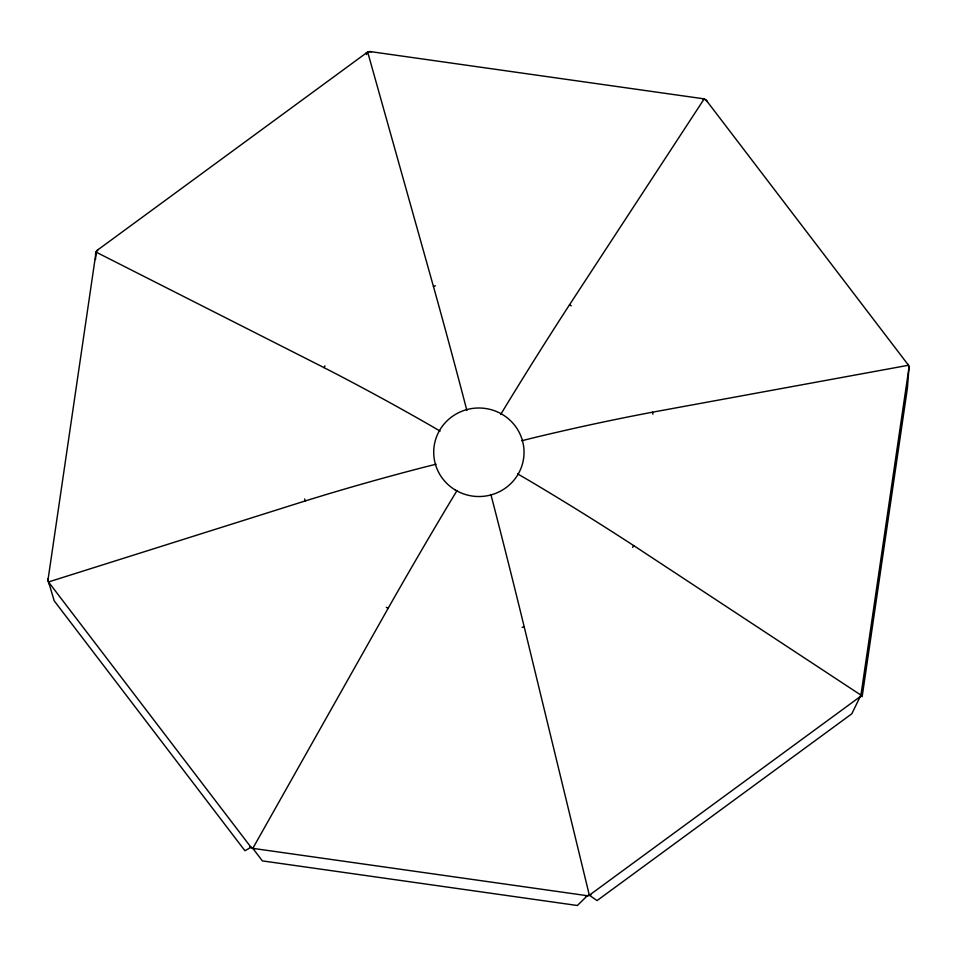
<?xml version="1.0" encoding="UTF-8"?>
<svg xmlns="http://www.w3.org/2000/svg" width="957" height="957" viewBox="0 0 957 957"><rect width="100%" height="100%" fill="white"/><g stroke="black" fill="none" stroke-linecap="round" stroke-linejoin="round"><path stroke-width="1.44" d="M95.497 259.514L96.071 252.11L97.136 250.363L367.667 52.001L369.677 51.499L704.196 98.87L705.979 99.911L908.516 365.251L909.03 367.225L907.427 387.968L862.149 696.696L860.941 695.117L633.678 545.586A500.631 85.951 31.2 0 0 527.821 479.804L517.641 473.882M909.03 367.225L860.941 695.117L851.79 713.814L597.048 900.585L589.345 895.214L524.197 626.823A500.631 26.114 76 0 0 493.8 505.715L490.881 494.47M366.423 54.609L367.667 52.001L433.413 286.346A500.631 26.114 76 0 1 463.954 399.26L466.872 410.505M457.087 490.474L451.046 500.451A500.631 49.022 -59.8 0 0 388.123 608.341L252.815 848.357L262.397 860.893L577.37 905.501L587.335 895.716L589.345 895.214L859.888 696.863M587.335 895.716L252.815 848.357L251.033 847.316L244.92 850.725L54.226 600.876L47.982 580.002L96.071 252.11L323.933 367.584L324.985 365.837M500.667 414.513L506.708 404.536A500.631 49.022 -59.8 0 1 569.487 304.828L704.196 98.87M632.625 547.332L633.678 545.586M590.983 894.939L585.517 896.302M436.057 464.217L424.585 467.088A500.631 95.449 -14.6 0 0 305.175 500.966L48.496 581.964L251.033 847.316M433.413 286.346L435.423 285.844M521.697 440.758L533.169 437.887A500.631 95.449 -14.6 0 1 652.435 412.204L908.516 365.251M522.187 627.325L524.197 626.823M254.514 849.433L249.657 846.61M569.487 304.828L571.269 305.869M440.112 431.105L429.932 425.171A500.631 85.951 31.2 0 0 323.933 367.584M386.341 607.312L388.123 608.341M652.435 412.204L652.949 414.178M304.661 498.992L305.175 500.966M702.486 98.715A3.948 1.842 33.2 0 1 707.343 101.538M907.75 364.103A3.948 1.4 79.6 0 1 909.15 369.462M861.563 693.909A3.948 0.825 -56.7 0 1 858.692 698.67M95.437 254.239A3.948 1.567 -63.1 0 1 98.308 249.478M366.017 53.209A3.948 1.914 -15.7 0 1 371.483 51.845M49.25 584.045A3.948 1.005 72.5 0 1 47.85 578.686M454.838 489.721A45.158 44.261 1 0 0 524.005 453.977A45.158 44.261 1 0 0 457.805 413.101A45.158 44.261 1 0 0 454.838 489.721"/></g></svg>
